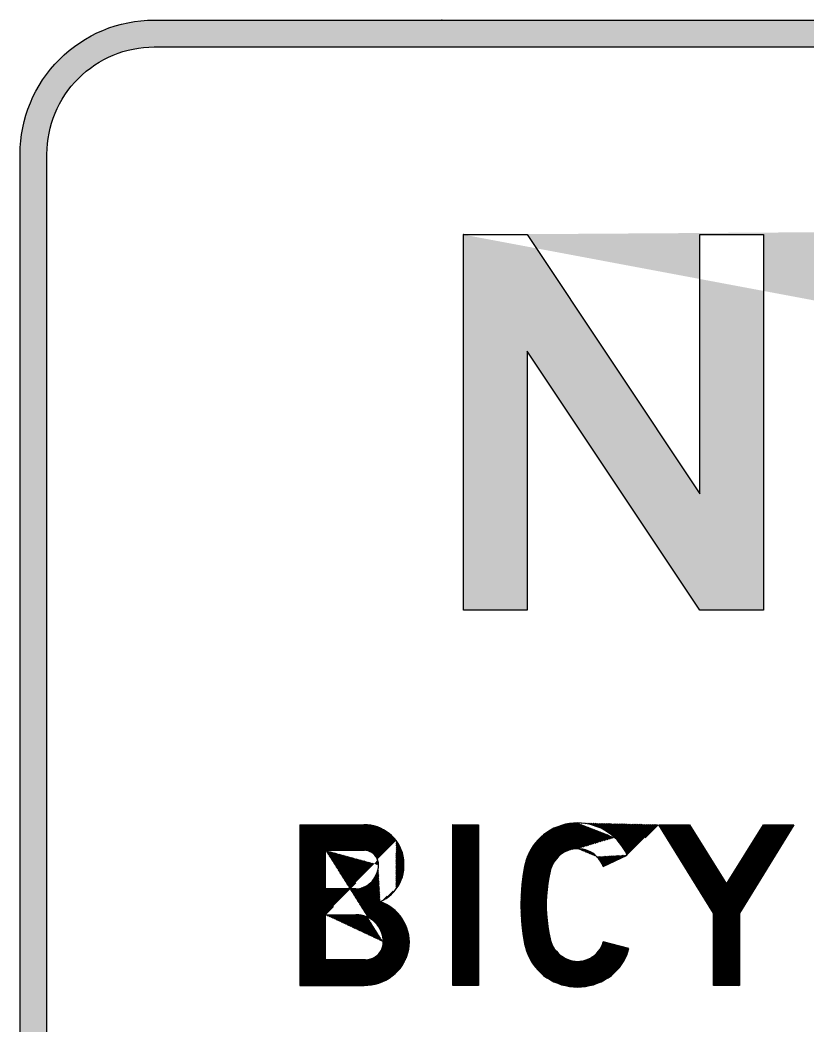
# Model space of a CAD drawing. Extents: x 216 to 276, y 156.6 to 231.6.
# Drawn here: x 215.98 to 245.37, y 194.07 to 231.58 of the extents above; entities that cross this region are included whole.
import ezdxf

# ---------------------------------------------------------------- set-up
doc = ezdxf.new("R2010")
doc.units = 0
doc.header["$MEASUREMENT"] = 0
doc.linetypes.add('CENTERX2', pattern=[101.6, 63.5, -12.7, 12.7, -12.7])
doc.layers.get('0').update_dxf_attribs({"linetype": 'CONTINUOUS'})
for name, color, linetype in [('L25', 1, 'CONTINUOUS'), ('L35', 3, 'CONTINUOUS'), ('T25', 1, 'CONTINUOUS')]:
    doc.layers.add(name, color=color, linetype=linetype)
pattern_1 = [(45, (0, 0), (-0.0224506403, 0.0224506403), [])]

msp = doc.modelspace()

# ---------------------------------------------------------------- hatches: boundary and pattern name
at = {"layer": 'L25', "linetype": 'CENTERX2'}
h = msp.add_hatch(color=256, dxfattribs=at)
edge = h.paths.add_edge_path(flags=16)
edge.add_line((220.981, 230.575), (270.981, 230.575))
edge.add_arc((270.981, 226.575), 4, 0, 90, ccw=False)
edge.add_line((274.981, 226.575), (274.981, 166.575))
edge.add_arc((270.981, 166.575), 4, -90, 0, ccw=False)
edge.add_line((270.981, 162.575), (220.981, 162.575))
edge.add_arc((220.981, 166.575), 4, 180, 270, ccw=False)
edge.add_line((216.981, 166.575), (216.981, 226.575))
edge.add_arc((220.981, 226.575), 4, 90, 180, ccw=False)
edge = h.paths.add_edge_path()
edge.add_line((220.981, 231.575), (270.981, 231.575))
edge.add_arc((270.981, 226.575), 5, 0, 90, ccw=False)
edge.add_line((275.981, 226.575), (275.981, 166.575))
edge.add_arc((270.981, 166.575), 5, -90, 0, ccw=False)
edge.add_line((270.981, 161.575), (220.981, 161.575))
edge.add_arc((220.981, 166.575), 5, 180, 270, ccw=False)
edge.add_line((215.981, 166.575), (215.981, 226.575))
edge.add_arc((220.981, 226.575), 5, 90, 180, ccw=False)
h = msp.add_hatch(color=256, dxfattribs=at)
h.paths.add_polyline_path([(232.516, 209.578), (232.516, 223.578), (234.895, 223.578), (241.335, 213.913), (241.335, 223.578), (243.707, 223.578), (243.707, 209.578), (241.335, 209.578), (234.895, 219.235), (234.895, 209.578)])
h.paths.add_polyline_path([(251.281, 220.22), (251.163, 220.08), (251.044, 219.902), (250.926, 219.724), (250.822, 219.539), (250.733, 219.346), (250.651, 219.146), (250.577, 218.946), (250.518, 218.746), (250.466, 218.538), (250.407, 218.212), (250.355, 217.886), (250.318, 217.56), (250.288, 217.234), (250.273, 216.908), (250.266, 216.574), (250.273, 216.248), (250.288, 215.922), (250.318, 215.588), (250.355, 215.262), (250.407, 214.936), (250.466, 214.618), (250.518, 214.41), (250.577, 214.202), (250.651, 214.002), (250.733, 213.81), (250.822, 213.617), (250.926, 213.432), (251.044, 213.254), (251.163, 213.076), (251.281, 212.935), (251.4, 212.794), (251.533, 212.668), (251.667, 212.55), (251.808, 212.439), (251.963, 212.327), (252.119, 212.238), (252.274, 212.15), (252.445, 212.075), (252.608, 212.009), (252.786, 211.949), (252.964, 211.898), (253.142, 211.861), (253.319, 211.838), (253.505, 211.823), (253.683, 211.816), (253.868, 211.823), (254.046, 211.838), (254.231, 211.861), (254.409, 211.898), (254.587, 211.949), (254.757, 212.009), (254.928, 212.075), (255.091, 212.15), (255.254, 212.238), (255.409, 212.327), (255.558, 212.439), (255.698, 212.55), (255.839, 212.668), (255.965, 212.794), (256.091, 212.935), (256.202, 213.076), (256.328, 213.254), (256.44, 213.432), (256.543, 213.617), (256.64, 213.81), (256.721, 214.002), (256.795, 214.202), (256.855, 214.41), (256.899, 214.618), (256.966, 214.936), (257.01, 215.262), (257.055, 215.588), (257.077, 215.922), (257.099, 216.248), (257.099, 216.574), (257.099, 216.908), (257.077, 217.234), (257.055, 217.56), (257.01, 217.886), (256.966, 218.212), (256.899, 218.538), (256.855, 218.746), (256.795, 218.946), (256.721, 219.146), (256.64, 219.346), (256.543, 219.539), (256.44, 219.724), (256.328, 219.902), (256.202, 220.08), (256.091, 220.22), (255.965, 220.354), (255.839, 220.487), (255.698, 220.606), (255.558, 220.717), (255.409, 220.821), (255.254, 220.917), (255.091, 221.006), (254.928, 221.08), (254.757, 221.147), (254.587, 221.206), (254.409, 221.251), (254.231, 221.288), (254.046, 221.317), (253.868, 221.332), (253.683, 221.34), (253.505, 221.332), (253.319, 221.317), (253.142, 221.288), (252.964, 221.251), (252.786, 221.206), (252.608, 221.147), (252.445, 221.08), (252.274, 221.006), (252.119, 220.917), (251.963, 220.821), (251.808, 220.717), (251.667, 220.606), (251.533, 220.487), (251.4, 220.354)], flags=17)
h.paths.add_polyline_path([(249.503, 221.799), (249.347, 221.614), (249.199, 221.414), (249.051, 221.206), (248.917, 220.999), (248.791, 220.776), (248.673, 220.554), (248.569, 220.324), (248.465, 220.094), (248.376, 219.857), (248.295, 219.62), (248.228, 219.376), (248.146, 219.035), (248.072, 218.686), (248.013, 218.338), (247.961, 217.99), (247.924, 217.634), (247.894, 217.286), (247.88, 216.93), (247.88, 216.574), (247.88, 216.226), (247.894, 215.87), (247.924, 215.514), (247.961, 215.166), (248.013, 214.818), (248.072, 214.469), (248.146, 214.121), (248.228, 213.78), (248.295, 213.535), (248.376, 213.298), (248.465, 213.061), (248.569, 212.824), (248.673, 212.602), (248.791, 212.379), (248.917, 212.157), (249.051, 211.942), (249.199, 211.735), (249.347, 211.534), (249.503, 211.349), (249.666, 211.171), (249.836, 211.001), (250.014, 210.838), (250.207, 210.682), (250.392, 210.534), (250.592, 210.393), (250.8, 210.26), (251.007, 210.141), (251.222, 210.03), (251.444, 209.926), (251.667, 209.83), (251.896, 209.748), (252.126, 209.674), (252.363, 209.615), (252.601, 209.563), (252.838, 209.519), (253.082, 209.489), (253.319, 209.467), (253.564, 209.452), (253.809, 209.452), (254.046, 209.467), (254.29, 209.489), (254.527, 209.519), (254.772, 209.563), (255.009, 209.615), (255.239, 209.674), (255.469, 209.748), (255.698, 209.83), (255.928, 209.926), (256.143, 210.03), (256.358, 210.141), (256.573, 210.26), (256.773, 210.393), (256.973, 210.534), (257.166, 210.682), (257.351, 210.838), (257.529, 211.001), (257.7, 211.171), (257.863, 211.349), (258.018, 211.534), (258.174, 211.735), (258.315, 211.942), (258.455, 212.157), (258.581, 212.379), (258.693, 212.602), (258.804, 212.824), (258.9, 213.061), (258.989, 213.298), (259.071, 213.535), (259.137, 213.78), (259.226, 214.121), (259.293, 214.469), (259.352, 214.818), (259.404, 215.166), (259.441, 215.514), (259.471, 215.87), (259.486, 216.226), (259.493, 216.574), (259.486, 216.93), (259.471, 217.286), (259.441, 217.634), (259.404, 217.99), (259.352, 218.338), (259.293, 218.686), (259.226, 219.035), (259.137, 219.376), (259.071, 219.62), (258.989, 219.857), (258.9, 220.094), (258.804, 220.324), (258.693, 220.554), (258.581, 220.776), (258.455, 220.999), (258.315, 221.206), (258.174, 221.414), (258.018, 221.614), (257.87, 221.799), (257.707, 221.977), (257.544, 222.147), (257.373, 222.303), (257.188, 222.459), (257.003, 222.607), (256.81, 222.748), (256.61, 222.874), (256.41, 223), (256.195, 223.111), (255.988, 223.215), (255.765, 223.304), (255.543, 223.392), (255.32, 223.467), (255.091, 223.533), (254.861, 223.585), (254.631, 223.637), (254.394, 223.667), (254.157, 223.696), (253.92, 223.711), (253.683, 223.719), (253.445, 223.711), (253.208, 223.696), (252.971, 223.667), (252.741, 223.637), (252.504, 223.585), (252.274, 223.533), (252.045, 223.467), (251.822, 223.392), (251.6, 223.304), (251.385, 223.215), (251.17, 223.111), (250.963, 223), (250.755, 222.874), (250.555, 222.748), (250.362, 222.607), (250.177, 222.459), (249.999, 222.303), (249.821, 222.147), (249.658, 221.977)])
edge = h.paths.add_edge_path()
edge.add_line((232.516, 223.578), (232.509, 223.578))
edge.add_line((251.163, 220.08), (251.155, 220.08))
edge.add_line((250.466, 218.538), (250.459, 218.538))
edge.add_line((250.466, 214.618), (250.459, 214.618))
edge.add_line((251.163, 213.076), (251.155, 213.076))
edge.add_line((253.683, 211.816), (253.675, 211.816))
edge.add_line((256.202, 213.076), (256.195, 213.076))
edge.add_line((256.899, 214.618), (256.892, 214.618))
edge.add_line((256.899, 218.538), (256.892, 218.538))
edge.add_line((256.202, 220.08), (256.195, 220.08))
edge.add_line((253.683, 221.34), (253.675, 221.34))
edge.add_line((249.347, 221.614), (249.34, 221.614))
edge.add_line((248.228, 219.376), (248.22, 219.376))
edge.add_line((248.228, 213.78), (248.22, 213.78))
edge.add_line((249.347, 211.534), (249.34, 211.534))
edge.add_line((258.018, 211.534), (258.011, 211.534))
edge.add_line((259.137, 213.78), (259.13, 213.78))
edge.add_line((259.137, 219.376), (259.13, 219.376))
edge.add_line((258.018, 221.614), (258.011, 221.614))
edge.add_line((253.683, 223.719), (253.675, 223.719))
h = msp.add_hatch(dxfattribs=at)
h.set_pattern_fill('ANSI31', color=256, scale=0.01, style=0)
h.set_pattern_definition(pattern_1)
h.paths.add_polyline_path([(228.506, 198.216), (228.499, 198.216)], flags=16)
edge = h.paths.add_edge_path(flags=16)
edge.add_line((227.373, 196.534), (227.373, 198.216))
edge.add_line((227.373, 198.216), (228.506, 198.216))
edge.add_line((228.61, 198.216), (228.506, 198.216))
edge.add_line((228.61, 198.216), (228.707, 198.202))
edge.add_line((228.707, 198.202), (228.803, 198.172))
edge.add_line((228.803, 198.172), (228.899, 198.142))
edge.add_line((228.899, 198.142), (228.988, 198.098))
edge.add_line((228.988, 198.098), (229.077, 198.046))
edge.add_line((229.077, 198.046), (229.159, 197.987))
edge.add_line((229.159, 197.987), (229.233, 197.92))
edge.add_line((229.233, 197.92), (229.299, 197.846))
edge.add_line((229.299, 197.846), (229.359, 197.764))
edge.add_line((229.359, 197.764), (229.411, 197.683))
edge.add_line((229.411, 197.683), (229.448, 197.586))
edge.add_line((229.448, 197.586), (229.485, 197.497))
edge.add_line((229.485, 197.497), (229.507, 197.394))
edge.add_line((229.507, 197.394), (229.522, 197.297))
edge.add_line((229.522, 197.297), (229.529, 197.201))
edge.add_line((229.529, 197.201), (229.522, 197.119))
edge.add_line((229.522, 197.119), (229.507, 197.038))
edge.add_line((229.507, 197.038), (229.485, 196.964))
edge.add_line((229.485, 196.964), (229.455, 196.89))
edge.add_line((229.455, 196.89), (229.411, 196.823))
edge.add_line((229.411, 196.823), (229.366, 196.756))
edge.add_line((229.366, 196.756), (229.307, 196.704))
edge.add_line((229.307, 196.704), (229.24, 196.653))
edge.add_line((229.24, 196.653), (229.173, 196.615))
edge.add_line((229.173, 196.615), (229.099, 196.578))
edge.add_line((229.099, 196.578), (229.025, 196.556))
edge.add_line((229.025, 196.556), (228.951, 196.541))
edge.add_line((228.951, 196.541), (228.87, 196.534))
edge.add_line((228.87, 196.534), (227.373, 196.534))
h.paths.add_polyline_path([(228.81, 200.618), (228.803, 200.618)], flags=0)
edge = h.paths.add_edge_path(flags=16)
edge.add_line((227.373, 199.18), (227.373, 200.618))
edge.add_line((227.373, 200.618), (228.81, 200.618))
edge.add_line((228.884, 200.61), (228.81, 200.618))
edge.add_line((228.884, 200.61), (228.959, 200.595))
edge.add_line((228.959, 200.595), (229.033, 200.566))
edge.add_line((229.033, 200.566), (229.099, 200.536))
edge.add_line((229.099, 200.536), (229.159, 200.484))
edge.add_line((229.159, 200.484), (229.218, 200.432))
edge.add_line((229.218, 200.432), (229.262, 200.373))
edge.add_line((229.262, 200.373), (229.299, 200.299))
edge.add_line((229.299, 200.299), (229.329, 200.232))
edge.add_line((229.329, 200.232), (229.344, 200.151))
edge.add_line((229.344, 200.151), (229.344, 200.077))
edge.add_line((229.344, 200.077), (229.344, 199.98))
edge.add_line((229.344, 199.98), (229.329, 199.884))
edge.add_line((229.329, 199.884), (229.299, 199.795))
edge.add_line((229.299, 199.795), (229.262, 199.699))
edge.add_line((229.262, 199.699), (229.218, 199.617))
edge.add_line((229.218, 199.617), (229.166, 199.536))
edge.add_line((229.166, 199.536), (229.107, 199.461))
edge.add_line((229.107, 199.461), (229.033, 199.395))
edge.add_line((229.033, 199.395), (228.959, 199.335))
edge.add_line((228.959, 199.335), (228.877, 199.284))
edge.add_line((228.877, 199.284), (228.788, 199.247))
edge.add_line((228.788, 199.247), (228.699, 199.209))
edge.add_line((228.699, 199.209), (228.603, 199.187))
edge.add_line((228.603, 199.187), (228.506, 199.18))
edge.add_line((228.506, 199.18), (227.373, 199.18))
h.paths.add_polyline_path([(229.529, 198.654), (229.411, 198.698), (229.522, 198.757), (229.633, 198.824), (229.737, 198.898), (229.833, 198.987), (229.922, 199.076), (230.004, 199.18), (230.078, 199.284), (230.144, 199.395), (230.196, 199.513), (230.241, 199.632), (230.27, 199.758), (230.293, 199.884), (230.3, 200.01), (230.3, 200.143), (230.293, 200.269), (230.27, 200.395), (230.241, 200.521), (230.196, 200.64), (230.144, 200.758), (230.078, 200.87), (230.004, 200.981), (229.929, 201.077), (229.84, 201.166), (229.744, 201.248), (229.64, 201.322), (229.537, 201.388), (229.418, 201.448), (229.307, 201.492), (229.181, 201.529), (229.062, 201.559), (228.936, 201.574), (228.81, 201.574), (226.409, 201.574), (226.409, 195.578), (228.81, 195.578), (228.951, 195.585), (229.085, 195.6), (229.225, 195.63), (229.359, 195.667), (229.492, 195.719), (229.618, 195.778), (229.744, 195.852), (229.855, 195.934), (229.966, 196.023), (230.07, 196.119), (230.152, 196.215), (230.233, 196.326), (230.3, 196.438), (230.359, 196.556), (230.411, 196.675), (230.448, 196.801), (230.478, 196.934), (230.493, 197.068), (230.5, 197.201), (230.493, 197.327), (230.478, 197.46), (230.448, 197.594), (230.411, 197.72), (230.359, 197.838), (230.3, 197.957), (230.233, 198.068), (230.152, 198.179), (230.07, 198.276), (229.974, 198.372), (229.87, 198.453), (229.766, 198.528), (229.648, 198.594)])
edge = h.paths.add_edge_path(flags=16)
edge.add_line((228.81, 201.574), (228.803, 201.574))
edge.add_line((228.81, 201.574), (228.803, 201.574))
edge = h.paths.add_edge_path(flags=16)
edge.add_line((227.373, 198.216), (227.365, 198.216))
edge.add_line((229.529, 197.201), (229.522, 197.201))
edge.add_line((227.373, 200.618), (227.365, 200.618))
edge.add_line((229.344, 200.077), (229.337, 200.077))
edge.add_line((229.411, 198.698), (229.403, 198.698))
edge.add_line((230.004, 199.18), (229.996, 199.18))
edge.add_line((230.004, 200.981), (229.996, 200.981))
h = msp.add_hatch(dxfattribs=at)
h.set_pattern_fill('ANSI31', color=256, scale=0.01, style=0)
h.set_pattern_definition(pattern_1)
h.paths.add_polyline_path([(232.116, 195.578), (232.116, 201.574), (233.079, 201.574), (233.079, 195.578)])
edge = h.paths.add_edge_path()
edge.add_line((232.116, 201.574), (232.108, 201.574))
h = msp.add_hatch(dxfattribs=at)
h.set_pattern_fill('ANSI31', color=256, scale=0.01, style=0)
h.set_pattern_definition(pattern_1)
h.paths.add_polyline_path([(237.733, 197.201), (237.726, 197.201)], flags=16)
edge = h.paths.add_edge_path()
edge.add_line((237.704, 197.105), (237.733, 197.201))
edge.add_line((238.69, 196.956), (237.733, 197.201))
edge.add_line((238.69, 196.956), (238.652, 196.83))
edge.add_line((238.652, 196.83), (238.608, 196.704))
edge.add_line((238.608, 196.704), (238.549, 196.586))
edge.add_line((238.549, 196.586), (238.489, 196.467))
edge.add_line((238.489, 196.467), (238.415, 196.356))
edge.add_line((238.415, 196.356), (238.334, 196.252))
edge.add_line((238.334, 196.252), (238.245, 196.149))
edge.add_line((238.245, 196.149), (238.156, 196.06))
edge.add_line((238.156, 196.06), (238.037, 195.956))
edge.add_line((238.037, 195.956), (237.919, 195.867))
edge.add_line((237.919, 195.867), (237.785, 195.785))
edge.add_line((237.785, 195.785), (237.652, 195.719))
edge.add_line((237.652, 195.719), (237.511, 195.659))
edge.add_line((237.511, 195.659), (237.37, 195.608))
edge.add_line((237.37, 195.608), (237.222, 195.571))
edge.add_line((237.222, 195.571), (237.074, 195.541))
edge.add_line((237.074, 195.541), (236.926, 195.526))
edge.add_line((236.926, 195.526), (236.777, 195.519))
edge.add_line((236.777, 195.519), (236.622, 195.526))
edge.add_line((236.622, 195.526), (236.474, 195.541))
edge.add_line((236.474, 195.541), (236.325, 195.571))
edge.add_line((236.325, 195.571), (236.177, 195.608))
edge.add_line((236.177, 195.608), (236.036, 195.659))
edge.add_line((236.036, 195.659), (235.895, 195.719))
edge.add_line((235.895, 195.719), (235.762, 195.785))
edge.add_line((235.762, 195.785), (235.629, 195.867))
edge.add_line((235.629, 195.867), (235.51, 195.956))
edge.add_line((235.51, 195.956), (235.392, 196.06))
edge.add_line((235.392, 196.06), (235.295, 196.156))
edge.add_line((235.295, 196.156), (235.206, 196.26))
edge.add_line((235.206, 196.26), (235.125, 196.371))
edge.add_line((235.125, 196.371), (235.043, 196.49))
edge.add_line((235.043, 196.49), (234.976, 196.615))
edge.add_line((234.976, 196.615), (234.917, 196.741))
edge.add_line((234.917, 196.741), (234.865, 196.867))
edge.add_line((234.865, 196.867), (234.828, 197.001))
edge.add_line((234.828, 197.001), (234.799, 197.134))
edge.add_line((234.799, 197.134), (234.747, 197.423))
edge.add_line((234.747, 197.423), (234.71, 197.712))
edge.add_line((234.71, 197.712), (234.68, 198.001))
edge.add_line((234.68, 198.001), (234.665, 198.29))
edge.add_line((234.665, 198.29), (234.658, 198.579))
edge.add_line((234.658, 198.579), (234.665, 198.869))
edge.add_line((234.665, 198.869), (234.68, 199.158))
edge.add_line((234.68, 199.158), (234.71, 199.447))
edge.add_line((234.71, 199.447), (234.747, 199.728))
edge.add_line((234.747, 199.728), (234.799, 200.017))
edge.add_line((234.799, 200.017), (234.828, 200.151))
edge.add_line((234.828, 200.151), (234.865, 200.284))
edge.add_line((234.865, 200.284), (234.917, 200.417))
edge.add_line((234.917, 200.417), (234.976, 200.543))
edge.add_line((234.976, 200.543), (235.043, 200.662))
edge.add_line((235.043, 200.662), (235.125, 200.781))
edge.add_line((235.125, 200.781), (235.206, 200.892))
edge.add_line((235.206, 200.892), (235.295, 200.996))
edge.add_line((235.295, 200.996), (235.392, 201.099))
edge.add_line((235.392, 201.099), (235.51, 201.196))
edge.add_line((235.51, 201.196), (235.629, 201.285))
edge.add_line((235.629, 201.285), (235.762, 201.366))
edge.add_line((235.762, 201.366), (235.895, 201.44))
edge.add_line((235.895, 201.44), (236.036, 201.5))
edge.add_line((236.036, 201.5), (236.177, 201.544))
edge.add_line((236.177, 201.544), (236.325, 201.588))
edge.add_line((236.325, 201.588), (236.474, 201.618))
edge.add_line((236.474, 201.618), (236.622, 201.633))
edge.add_line((236.622, 201.633), (236.777, 201.64))
edge.add_line((236.777, 201.64), (236.926, 201.633))
edge.add_line((236.926, 201.633), (237.074, 201.618))
edge.add_line((237.074, 201.618), (237.222, 201.588))
edge.add_line((237.222, 201.588), (237.37, 201.544))
edge.add_line((237.37, 201.544), (237.511, 201.5))
edge.add_line((237.511, 201.5), (237.652, 201.44))
edge.add_line((237.652, 201.44), (237.785, 201.366))
edge.add_line((237.785, 201.366), (237.919, 201.285))
edge.add_line((237.919, 201.285), (238.037, 201.196))
edge.add_line((238.037, 201.196), (238.156, 201.099))
edge.add_line((238.156, 201.099), (238.252, 201.003))
edge.add_line((238.252, 201.003), (238.341, 200.899))
edge.add_line((238.341, 200.899), (238.423, 200.788))
edge.add_line((238.423, 200.788), (238.504, 200.677))
edge.add_line((238.504, 200.677), (238.571, 200.558))
edge.add_line((238.571, 200.558), (238.63, 200.44))
edge.add_line((238.63, 200.44), (237.733, 200.017))
edge.add_line((237.733, 200.017), (237.689, 200.114))
edge.add_line((237.689, 200.114), (237.63, 200.21))
edge.add_line((237.63, 200.21), (237.563, 200.299))
edge.add_line((237.563, 200.299), (237.496, 200.38))
edge.add_line((237.496, 200.38), (237.422, 200.447))
edge.add_line((237.422, 200.447), (237.341, 200.506))
edge.add_line((237.341, 200.506), (237.252, 200.558))
edge.add_line((237.252, 200.558), (237.163, 200.595))
edge.add_line((237.163, 200.595), (237.066, 200.632))
edge.add_line((237.066, 200.632), (236.97, 200.655))
edge.add_line((236.97, 200.655), (236.874, 200.669))
edge.add_line((236.874, 200.669), (236.777, 200.677))
edge.add_line((236.777, 200.677), (236.674, 200.669))
edge.add_line((236.674, 200.669), (236.577, 200.655))
edge.add_line((236.577, 200.655), (236.481, 200.632))
edge.add_line((236.481, 200.632), (236.385, 200.595))
edge.add_line((236.385, 200.595), (236.296, 200.558))
edge.add_line((236.296, 200.558), (236.207, 200.506))
edge.add_line((236.207, 200.506), (236.125, 200.447))
edge.add_line((236.125, 200.447), (236.051, 200.38))
edge.add_line((236.051, 200.38), (235.984, 200.299))
edge.add_line((235.984, 200.299), (235.918, 200.217))
edge.add_line((235.918, 200.217), (235.866, 200.128))
edge.add_line((235.866, 200.128), (235.821, 200.032))
edge.add_line((235.821, 200.032), (235.784, 199.936))
edge.add_line((235.784, 199.936), (235.755, 199.839))
edge.add_line((235.755, 199.839), (235.703, 199.61))
edge.add_line((235.703, 199.61), (235.666, 199.387))
edge.add_line((235.666, 199.387), (235.636, 199.158))
edge.add_line((235.636, 199.158), (235.614, 198.92))
edge.add_line((235.614, 198.92), (235.606, 198.691))
edge.add_line((235.606, 198.691), (235.606, 198.461))
edge.add_line((235.606, 198.461), (235.614, 198.231))
edge.add_line((235.614, 198.231), (235.636, 198.001))
edge.add_line((235.636, 198.001), (235.666, 197.772))
edge.add_line((235.666, 197.772), (235.703, 197.542))
edge.add_line((235.703, 197.542), (235.755, 197.32))
edge.add_line((235.755, 197.32), (235.784, 197.216))
edge.add_line((235.784, 197.216), (235.821, 197.119))
edge.add_line((235.821, 197.119), (235.866, 197.023))
edge.add_line((235.866, 197.023), (235.918, 196.934))
edge.add_line((235.918, 196.934), (235.984, 196.853))
edge.add_line((235.984, 196.853), (236.051, 196.779))
edge.add_line((236.051, 196.779), (236.125, 196.712))
edge.add_line((236.125, 196.712), (236.207, 196.653))
edge.add_line((236.207, 196.653), (236.296, 196.601))
edge.add_line((236.296, 196.601), (236.385, 196.556))
edge.add_line((236.385, 196.556), (236.481, 196.519))
edge.add_line((236.481, 196.519), (236.577, 196.497))
edge.add_line((236.577, 196.497), (236.674, 196.482))
edge.add_line((236.674, 196.482), (236.777, 196.475))
edge.add_line((236.777, 196.475), (236.874, 196.482))
edge.add_line((236.874, 196.482), (236.97, 196.497))
edge.add_line((236.97, 196.497), (237.066, 196.519))
edge.add_line((237.066, 196.519), (237.163, 196.556))
edge.add_line((237.163, 196.556), (237.252, 196.601))
edge.add_line((237.252, 196.601), (237.341, 196.653))
edge.add_line((237.341, 196.653), (237.422, 196.712))
edge.add_line((237.422, 196.712), (237.496, 196.779))
edge.add_line((237.496, 196.779), (237.556, 196.853))
edge.add_line((237.556, 196.853), (237.615, 196.927))
edge.add_line((237.615, 196.927), (237.667, 197.016))
edge.add_line((237.667, 197.016), (237.704, 197.105))
edge = h.paths.add_edge_path()
edge.add_line((238.63, 200.44), (238.623, 200.44))
edge.add_line((237.496, 200.38), (237.489, 200.38))
edge.add_line((236.777, 200.677), (236.77, 200.677))
edge.add_line((238.156, 201.099), (238.149, 201.099))
edge.add_line((236.777, 201.64), (236.77, 201.64))
edge.add_line((239.809, 201.574), (239.801, 201.574))
h = msp.add_hatch(dxfattribs=at)
h.set_pattern_fill('ANSI31', color=256, scale=0.01, style=0)
h.set_pattern_definition(pattern_1)
h.paths.add_polyline_path([(241.847, 198.276), (239.809, 201.574), (240.95, 201.574), (242.328, 199.358), (243.707, 201.574), (244.848, 201.574), (242.81, 198.276), (242.81, 195.578), (241.847, 195.578)])
edge = h.paths.add_edge_path()
edge.add_line((239.809, 201.574), (239.801, 201.574))

# ---------------------------------------------------------------- linework, layer by layer
at = {"color": 3}
for p, q in [((232.516, 223.578), (232.509, 223.578)), ((232.516, 223.578), (234.895, 223.578)), ((232.516, 209.578), (232.516, 223.578)), ((234.895, 223.578), (241.335, 213.913)), ((241.335, 213.913), (241.335, 223.578)), ((241.335, 223.578), (243.707, 223.578)), ((243.707, 223.578), (243.707, 209.578)), ((241.335, 209.578), (234.895, 219.235)), ((234.895, 219.235), (234.895, 209.578)), ((234.895, 209.578), (232.516, 209.578)), ((243.707, 209.578), (241.335, 209.578)), ((226.409, 201.574), (228.81, 201.574)), ((226.409, 201.574), (226.409, 195.578)), ((228.81, 201.574), (228.803, 201.574)), ((228.81, 201.574), (228.803, 201.574)), ((228.936, 201.574), (228.81, 201.574)), ((229.062, 201.559), (228.936, 201.574)), ((229.181, 201.529), (229.062, 201.559)), ((229.307, 201.492), (229.181, 201.529)), ((229.418, 201.448), (229.307, 201.492)), ((229.537, 201.388), (229.418, 201.448)), ((232.116, 201.574), (232.108, 201.574)), ((232.116, 201.574), (233.079, 201.574)), ((232.116, 195.578), (232.116, 201.574)), ((233.079, 201.574), (233.079, 195.578)), ((235.895, 201.44), (235.762, 201.366)), ((236.036, 201.5), (235.895, 201.44)), ((236.177, 201.544), (236.036, 201.5)), ((236.325, 201.588), (236.177, 201.544)), ((236.474, 201.618), (236.325, 201.588)), ((236.622, 201.633), (236.474, 201.618)), ((236.777, 201.64), (236.622, 201.633)), ((236.777, 201.64), (236.77, 201.64)), ((236.926, 201.633), (236.777, 201.64)), ((237.074, 201.618), (236.926, 201.633)), ((237.222, 201.588), (237.074, 201.618)), ((237.37, 201.544), (237.222, 201.588)), ((237.511, 201.5), (237.37, 201.544)), ((237.652, 201.44), (237.511, 201.5)), ((237.785, 201.366), (237.652, 201.44)), ((239.809, 201.574), (239.801, 201.574)), ((239.809, 201.574), (240.95, 201.574)), ((241.847, 198.276), (239.809, 201.574)), ((240.95, 201.574), (242.328, 199.358)), ((242.328, 199.358), (243.707, 201.574)), ((244.848, 201.574), (242.81, 198.276)), ((243.707, 201.574), (244.848, 201.574)), ((229.64, 201.322), (229.537, 201.388)), ((229.744, 201.248), (229.64, 201.322)), ((229.84, 201.166), (229.744, 201.248)), ((229.929, 201.077), (229.84, 201.166)), ((230.004, 200.981), (229.929, 201.077)), ((235.392, 201.099), (235.295, 200.996)), ((235.51, 201.196), (235.392, 201.099)), ((235.629, 201.285), (235.51, 201.196)), ((235.762, 201.366), (235.629, 201.285)), ((237.919, 201.285), (237.785, 201.366)), ((238.037, 201.196), (237.919, 201.285)), ((238.156, 201.099), (238.037, 201.196)), ((238.156, 201.099), (238.149, 201.099)), ((238.252, 201.003), (238.156, 201.099)), ((230.004, 200.981), (229.996, 200.981)), ((230.078, 200.87), (230.004, 200.981)), ((230.144, 200.758), (230.078, 200.87)), ((230.196, 200.64), (230.144, 200.758)), ((235.043, 200.662), (234.976, 200.543)), ((235.125, 200.781), (235.043, 200.662)), ((235.206, 200.892), (235.125, 200.781)), ((235.295, 200.996), (235.206, 200.892)), ((236.577, 200.655), (236.481, 200.632)), ((236.674, 200.669), (236.577, 200.655)), ((236.777, 200.677), (236.674, 200.669)), ((236.777, 200.677), (236.77, 200.677)), ((236.874, 200.669), (236.777, 200.677)), ((236.97, 200.655), (236.874, 200.669)), ((237.066, 200.632), (236.97, 200.655)), ((238.341, 200.899), (238.252, 201.003)), ((238.423, 200.788), (238.341, 200.899)), ((238.504, 200.677), (238.423, 200.788)), ((238.571, 200.558), (238.504, 200.677)), ((227.373, 200.618), (227.365, 200.618)), ((227.373, 200.618), (228.81, 200.618)), ((227.373, 199.18), (227.373, 200.618)), ((228.81, 200.618), (228.803, 200.618)), ((228.81, 200.618), (228.803, 200.618)), ((228.884, 200.61), (228.81, 200.618)), ((228.959, 200.595), (228.884, 200.61)), ((229.033, 200.566), (228.959, 200.595)), ((229.099, 200.536), (229.033, 200.566)), ((229.159, 200.484), (229.099, 200.536)), ((229.218, 200.432), (229.159, 200.484)), ((229.262, 200.373), (229.218, 200.432)), ((229.299, 200.299), (229.262, 200.373)), ((229.329, 200.232), (229.299, 200.299)), ((230.241, 200.521), (230.196, 200.64)), ((230.27, 200.395), (230.241, 200.521)), ((230.293, 200.269), (230.27, 200.395)), ((234.865, 200.284), (234.828, 200.151)), ((234.917, 200.417), (234.865, 200.284)), ((234.976, 200.543), (234.917, 200.417)), ((235.984, 200.299), (235.918, 200.217)), ((236.051, 200.38), (235.984, 200.299)), ((236.125, 200.447), (236.051, 200.38)), ((236.207, 200.506), (236.125, 200.447)), ((236.296, 200.558), (236.207, 200.506)), ((236.385, 200.595), (236.296, 200.558)), ((236.481, 200.632), (236.385, 200.595)), ((237.163, 200.595), (237.066, 200.632)), ((237.252, 200.558), (237.163, 200.595)), ((237.341, 200.506), (237.252, 200.558)), ((237.422, 200.447), (237.341, 200.506)), ((237.496, 200.38), (237.422, 200.447)), ((237.496, 200.38), (237.489, 200.38)), ((237.563, 200.299), (237.496, 200.38)), ((237.63, 200.21), (237.563, 200.299)), ((237.733, 200.017), (238.63, 200.44)), ((238.63, 200.44), (238.571, 200.558)), ((238.63, 200.44), (238.623, 200.44)), ((229.344, 200.151), (229.329, 200.232)), ((229.329, 199.884), (229.344, 199.98)), ((229.344, 200.077), (229.337, 200.077)), ((229.344, 200.077), (229.344, 200.151)), ((229.344, 199.98), (229.344, 200.077)), ((230.3, 200.143), (230.293, 200.269)), ((230.293, 199.884), (230.3, 200.01)), ((230.3, 200.01), (230.3, 200.143)), ((234.799, 200.017), (234.747, 199.728)), ((234.828, 200.151), (234.799, 200.017)), ((235.784, 199.936), (235.755, 199.839)), ((235.821, 200.032), (235.784, 199.936)), ((235.866, 200.128), (235.821, 200.032)), ((235.918, 200.217), (235.866, 200.128)), ((237.689, 200.114), (237.63, 200.21)), ((237.733, 200.017), (237.689, 200.114)), ((229.107, 199.461), (229.166, 199.536)), ((229.166, 199.536), (229.218, 199.617)), ((229.218, 199.617), (229.262, 199.699)), ((229.262, 199.699), (229.299, 199.795)), ((229.299, 199.795), (229.329, 199.884)), ((230.196, 199.513), (230.241, 199.632)), ((230.241, 199.632), (230.27, 199.758)), ((230.27, 199.758), (230.293, 199.884)), ((234.747, 199.728), (234.71, 199.447)), ((235.703, 199.61), (235.666, 199.387)), ((235.755, 199.839), (235.703, 199.61)), ((228.506, 199.18), (227.373, 199.18)), ((228.506, 199.18), (228.603, 199.187)), ((228.603, 199.187), (228.699, 199.209)), ((228.699, 199.209), (228.788, 199.247)), ((228.788, 199.247), (228.877, 199.284)), ((228.877, 199.284), (228.959, 199.335)), ((228.959, 199.335), (229.033, 199.395)), ((229.033, 199.395), (229.107, 199.461)), ((229.922, 199.076), (230.004, 199.18)), ((230.004, 199.18), (229.996, 199.18)), ((230.004, 199.18), (230.078, 199.284)), ((230.078, 199.284), (230.144, 199.395)), ((230.144, 199.395), (230.196, 199.513)), ((234.68, 199.158), (234.665, 198.869)), ((234.71, 199.447), (234.68, 199.158)), ((235.636, 199.158), (235.614, 198.92)), ((235.666, 199.387), (235.636, 199.158)), ((229.522, 198.757), (229.633, 198.824)), ((229.633, 198.824), (229.737, 198.898)), ((229.737, 198.898), (229.833, 198.987)), ((229.833, 198.987), (229.922, 199.076)), ((234.665, 198.869), (234.658, 198.579)), ((235.614, 198.92), (235.606, 198.691)), ((229.411, 198.698), (229.403, 198.698)), ((229.411, 198.698), (229.522, 198.757)), ((229.529, 198.654), (229.411, 198.698)), ((229.648, 198.594), (229.529, 198.654)), ((229.766, 198.528), (229.648, 198.594)), ((229.87, 198.453), (229.766, 198.528)), ((229.974, 198.372), (229.87, 198.453)), ((234.658, 198.579), (234.665, 198.29)), ((235.606, 198.691), (235.606, 198.461)), ((235.606, 198.461), (235.614, 198.231)), ((227.373, 198.216), (227.365, 198.216)), ((227.373, 198.216), (228.506, 198.216)), ((227.373, 196.534), (227.373, 198.216)), ((228.506, 198.216), (228.499, 198.216)), ((228.506, 198.216), (228.499, 198.216)), ((228.61, 198.216), (228.506, 198.216)), ((228.707, 198.202), (228.61, 198.216)), ((228.803, 198.172), (228.707, 198.202)), ((228.899, 198.142), (228.803, 198.172)), ((228.988, 198.098), (228.899, 198.142)), ((229.077, 198.046), (228.988, 198.098)), ((229.159, 197.987), (229.077, 198.046)), ((230.07, 198.276), (229.974, 198.372)), ((230.152, 198.179), (230.07, 198.276)), ((230.233, 198.068), (230.152, 198.179)), ((230.3, 197.957), (230.233, 198.068)), ((234.665, 198.29), (234.68, 198.001)), ((235.614, 198.231), (235.636, 198.001)), ((241.847, 195.578), (241.847, 198.276)), ((242.81, 198.276), (242.81, 195.578)), ((229.233, 197.92), (229.159, 197.987)), ((229.299, 197.846), (229.233, 197.92)), ((229.359, 197.764), (229.299, 197.846)), ((229.411, 197.683), (229.359, 197.764)), ((229.448, 197.586), (229.411, 197.683)), ((230.359, 197.838), (230.3, 197.957)), ((230.411, 197.72), (230.359, 197.838)), ((230.448, 197.594), (230.411, 197.72)), ((234.68, 198.001), (234.71, 197.712)), ((234.71, 197.712), (234.747, 197.423)), ((235.636, 198.001), (235.666, 197.772)), ((235.666, 197.772), (235.703, 197.542)), ((229.485, 197.497), (229.448, 197.586)), ((229.507, 197.394), (229.485, 197.497)), ((229.522, 197.297), (229.507, 197.394)), ((229.529, 197.201), (229.522, 197.297)), ((230.478, 197.46), (230.448, 197.594)), ((230.493, 197.327), (230.478, 197.46)), ((230.5, 197.201), (230.493, 197.327)), ((234.747, 197.423), (234.799, 197.134)), ((235.703, 197.542), (235.755, 197.32)), ((235.755, 197.32), (235.784, 197.216)), ((229.455, 196.89), (229.485, 196.964)), ((229.485, 196.964), (229.507, 197.038)), ((229.507, 197.038), (229.522, 197.119)), ((229.522, 197.119), (229.529, 197.201)), ((229.529, 197.201), (229.522, 197.201)), ((230.448, 196.801), (230.478, 196.934)), ((230.478, 196.934), (230.493, 197.068)), ((230.493, 197.068), (230.5, 197.201)), ((234.799, 197.134), (234.828, 197.001)), ((234.828, 197.001), (234.865, 196.867)), ((235.784, 197.216), (235.821, 197.119)), ((235.821, 197.119), (235.866, 197.023)), ((235.866, 197.023), (235.918, 196.934)), ((235.918, 196.934), (235.984, 196.853)), ((237.556, 196.853), (237.615, 196.927)), ((237.615, 196.927), (237.667, 197.016)), ((237.667, 197.016), (237.704, 197.105)), ((237.704, 197.105), (237.733, 197.201)), ((237.733, 197.201), (237.726, 197.201)), ((237.733, 197.201), (237.726, 197.201)), ((238.69, 196.956), (237.733, 197.201)), ((238.652, 196.83), (238.69, 196.956)), ((228.87, 196.534), (227.373, 196.534)), ((228.87, 196.534), (228.951, 196.541)), ((228.951, 196.541), (229.025, 196.556)), ((229.025, 196.556), (229.099, 196.578)), ((229.099, 196.578), (229.173, 196.615)), ((229.173, 196.615), (229.24, 196.653)), ((229.24, 196.653), (229.307, 196.704)), ((229.307, 196.704), (229.366, 196.756)), ((229.366, 196.756), (229.411, 196.823)), ((229.411, 196.823), (229.455, 196.89)), ((230.3, 196.438), (230.359, 196.556)), ((230.359, 196.556), (230.411, 196.675)), ((230.411, 196.675), (230.448, 196.801)), ((234.865, 196.867), (234.917, 196.741)), ((234.917, 196.741), (234.976, 196.615)), ((234.976, 196.615), (235.043, 196.49)), ((235.984, 196.853), (236.051, 196.779)), ((236.051, 196.779), (236.125, 196.712)), ((236.125, 196.712), (236.207, 196.653)), ((236.207, 196.653), (236.296, 196.601)), ((236.296, 196.601), (236.385, 196.556)), ((236.385, 196.556), (236.481, 196.519)), ((237.066, 196.519), (237.163, 196.556)), ((237.163, 196.556), (237.252, 196.601)), ((237.252, 196.601), (237.341, 196.653)), ((237.341, 196.653), (237.422, 196.712)), ((237.422, 196.712), (237.496, 196.779)), ((237.496, 196.779), (237.556, 196.853)), ((238.489, 196.467), (238.549, 196.586)), ((238.549, 196.586), (238.608, 196.704)), ((238.608, 196.704), (238.652, 196.83)), ((230.07, 196.119), (230.152, 196.215)), ((230.152, 196.215), (230.233, 196.326)), ((230.233, 196.326), (230.3, 196.438)), ((235.043, 196.49), (235.125, 196.371)), ((235.125, 196.371), (235.206, 196.26)), ((235.206, 196.26), (235.295, 196.156)), ((235.295, 196.156), (235.392, 196.06)), ((236.481, 196.519), (236.577, 196.497)), ((236.577, 196.497), (236.674, 196.482)), ((236.674, 196.482), (236.777, 196.475)), ((236.777, 196.475), (236.874, 196.482)), ((236.874, 196.482), (236.97, 196.497)), ((236.97, 196.497), (237.066, 196.519)), ((238.245, 196.149), (238.334, 196.252)), ((238.334, 196.252), (238.415, 196.356)), ((238.415, 196.356), (238.489, 196.467)), ((229.492, 195.719), (229.618, 195.778)), ((229.618, 195.778), (229.744, 195.852)), ((229.744, 195.852), (229.855, 195.934)), ((229.855, 195.934), (229.966, 196.023)), ((229.966, 196.023), (230.07, 196.119)), ((235.392, 196.06), (235.51, 195.956)), ((235.51, 195.956), (235.629, 195.867)), ((235.629, 195.867), (235.762, 195.785)), ((235.762, 195.785), (235.895, 195.719)), ((237.652, 195.719), (237.785, 195.785)), ((237.785, 195.785), (237.919, 195.867)), ((237.919, 195.867), (238.037, 195.956)), ((238.037, 195.956), (238.156, 196.06)), ((238.156, 196.06), (238.245, 196.149)), ((226.409, 195.578), (228.81, 195.578)), ((228.81, 195.578), (228.951, 195.585)), ((228.951, 195.585), (229.085, 195.6)), ((229.085, 195.6), (229.225, 195.63)), ((229.225, 195.63), (229.359, 195.667)), ((229.359, 195.667), (229.492, 195.719)), ((233.079, 195.578), (232.116, 195.578)), ((235.895, 195.719), (236.036, 195.659)), ((236.036, 195.659), (236.177, 195.608)), ((236.177, 195.608), (236.325, 195.571)), ((236.325, 195.571), (236.474, 195.541)), ((236.474, 195.541), (236.622, 195.526)), ((236.622, 195.526), (236.777, 195.519)), ((236.777, 195.519), (236.926, 195.526)), ((236.926, 195.526), (237.074, 195.541)), ((237.074, 195.541), (237.222, 195.571)), ((237.222, 195.571), (237.37, 195.608)), ((237.37, 195.608), (237.511, 195.659)), ((237.511, 195.659), (237.652, 195.719)), ((242.81, 195.578), (241.847, 195.578))]:
    msp.add_line(p, q, dxfattribs=at)
at = {"layer": 'L35'}
for points in [[(220.981, 231.575), (270.981, 231.575, -0.414214), (275.981, 226.575), (275.981, 166.575, -0.414214), (270.981, 161.575), (220.981, 161.575, -0.414214), (215.981, 166.575), (215.981, 226.575, -0.414214)], [(220.981, 230.575), (270.981, 230.575, -0.414214), (274.981, 226.575), (274.981, 166.575, -0.414214), (270.981, 162.575), (220.981, 162.575, -0.414214), (216.981, 166.575), (216.981, 226.575, -0.414214)]]:
    msp.add_lwpolyline(points, format="xyb", close=True, dxfattribs=at)
at = {"layer": 'T25'}
msp.add_point((231.712, 231.575), dxfattribs=at)

doc.saveas('drawing.dxf')
